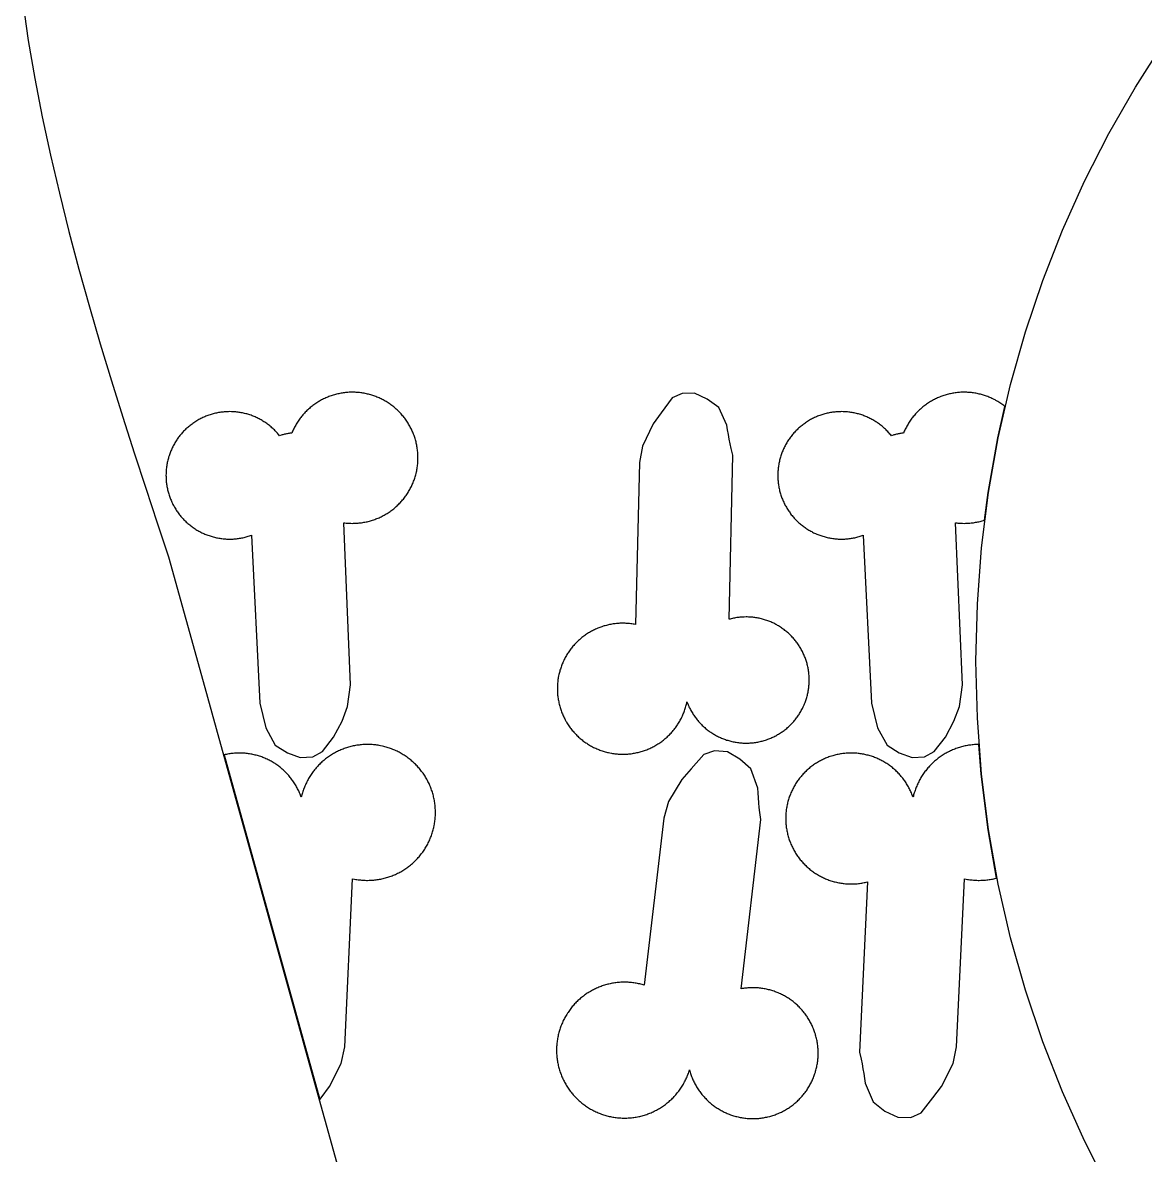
# Model space of a CAD drawing. Extents: x -246 to 246, y -104 to 199.
# Drawn here: x 116.71 to 138.72, y 80.72 to 102.94 of the extents above; entities that cross this region are included whole.
import ezdxf

# ---------------------------------------------------------------- set-up
doc = ezdxf.new("R2010")
doc.units = 0
doc.layers.add('Add_Red', color=1, linetype='Continuous')
doc.layers.add('Outline_Red', color=1, linetype='Continuous')

msp = doc.modelspace()

# ---------------------------------------------------------------- linework, layer by layer
at = {"layer": 'Add_Red'}
for points in [[(122.394, 88.537), (122.583, 88.637), (122.804, 88.918), (122.971, 89.234), (123.079, 89.522), (123.138, 89.946), (123.004, 93.125), (123.027, 93.123), (123.049, 93.12), (123.071, 93.118), (123.094, 93.117), (123.116, 93.116), (123.139, 93.115), (123.173, 93.114), (123.195, 93.115), (123.218, 93.115), (123.24, 93.116), (123.263, 93.117), (123.285, 93.119), (123.307, 93.121), (123.33, 93.124), (123.352, 93.127), (123.374, 93.13), (123.396, 93.134), (123.418, 93.138), (123.44, 93.142), (123.462, 93.147), (123.484, 93.153), (123.506, 93.158), (123.527, 93.164), (123.549, 93.171), (123.57, 93.177), (123.592, 93.184), (123.613, 93.192), (123.634, 93.2), (123.655, 93.208), (123.675, 93.217), (123.696, 93.225), (123.716, 93.235), (123.737, 93.244), (123.757, 93.254), (123.777, 93.265), (123.796, 93.276), (123.816, 93.287), (123.835, 93.298), (123.854, 93.31), (123.873, 93.322), (123.892, 93.334), (123.91, 93.347), (123.929, 93.36), (123.947, 93.373), (123.965, 93.387), (123.982, 93.401), (123.999, 93.415), (124.016, 93.43), (124.033, 93.445), (124.05, 93.46), (124.066, 93.475), (124.082, 93.491), (124.098, 93.507), (124.113, 93.523), (124.128, 93.54), (124.143, 93.556), (124.158, 93.574), (124.172, 93.591), (124.186, 93.608), (124.2, 93.626), (124.213, 93.644), (124.226, 93.663), (124.239, 93.681), (124.251, 93.7), (124.263, 93.719), (124.275, 93.738), (124.286, 93.757), (124.297, 93.777), (124.308, 93.796), (124.319, 93.816), (124.329, 93.836), (124.338, 93.857), (124.347, 93.877), (124.356, 93.898), (124.365, 93.918), (124.373, 93.939), (124.381, 93.96), (124.389, 93.981), (124.396, 94.003), (124.402, 94.024), (124.409, 94.046), (124.415, 94.067), (124.42, 94.089), (124.429, 94.124), (124.433, 94.146), (124.438, 94.168), (124.441, 94.19), (124.445, 94.212), (124.448, 94.234), (124.451, 94.257), (124.453, 94.279), (124.455, 94.301), (124.456, 94.324), (124.458, 94.346), (124.458, 94.369), (124.459, 94.4), (124.458, 94.422), (124.458, 94.445), (124.457, 94.467), (124.456, 94.49), (124.454, 94.512), (124.452, 94.534), (124.449, 94.557), (124.446, 94.579), (124.443, 94.601), (124.439, 94.623), (124.435, 94.645), (124.431, 94.667), (124.426, 94.689), (124.42, 94.711), (124.415, 94.733), (124.409, 94.754), (124.402, 94.776), (124.396, 94.797), (124.389, 94.818), (124.381, 94.84), (124.373, 94.861), (124.365, 94.882), (124.356, 94.902), (124.347, 94.923), (124.338, 94.943), (124.329, 94.963), (124.319, 94.984), (124.308, 95.003), (124.297, 95.023), (124.286, 95.043), (124.275, 95.062), (124.263, 95.081), (124.251, 95.1), (124.239, 95.119), (124.226, 95.137), (124.213, 95.156), (124.2, 95.174), (124.186, 95.191), (124.172, 95.209), (124.158, 95.226), (124.143, 95.243), (124.128, 95.26), (124.113, 95.277), (124.098, 95.293), (124.082, 95.309), (124.066, 95.325), (124.05, 95.34), (124.033, 95.355), (124.016, 95.37), (123.999, 95.385), (123.982, 95.399), (123.965, 95.413), (123.947, 95.427), (123.929, 95.44), (123.91, 95.453), (123.892, 95.466), (123.873, 95.478), (123.854, 95.49), (123.835, 95.502), (123.816, 95.513), (123.796, 95.524), (123.777, 95.535), (123.757, 95.545), (123.737, 95.555), (123.716, 95.565), (123.696, 95.574), (123.675, 95.583), (123.655, 95.592), (123.634, 95.6), (123.613, 95.608), (123.592, 95.615), (123.554, 95.628), (123.533, 95.634), (123.511, 95.64), (123.49, 95.646), (123.468, 95.651), (123.446, 95.656), (123.424, 95.661), (123.402, 95.665), (123.38, 95.669), (123.358, 95.672), (123.335, 95.675), (123.313, 95.678), (123.291, 95.68), (123.268, 95.682), (123.246, 95.683), (123.224, 95.685), (123.201, 95.685), (123.173, 95.686), (123.151, 95.685), (123.128, 95.685), (123.106, 95.684), (123.083, 95.682), (123.061, 95.681), (123.039, 95.678), (123.016, 95.676), (122.994, 95.673), (122.972, 95.67), (122.95, 95.666), (122.928, 95.662), (122.906, 95.657), (122.884, 95.653), (122.862, 95.647), (122.84, 95.642), (122.819, 95.636), (122.797, 95.629), (122.776, 95.623), (122.754, 95.615), (122.733, 95.608), (122.712, 95.6), (122.691, 95.592), (122.671, 95.583), (122.65, 95.574), (122.63, 95.565), (122.609, 95.555), (122.589, 95.545), (122.569, 95.535), (122.55, 95.524), (122.53, 95.513), (122.511, 95.502), (122.492, 95.49), (122.473, 95.478), (122.454, 95.466), (122.436, 95.453), (122.417, 95.44), (122.399, 95.427), (122.381, 95.413), (122.364, 95.399), (122.347, 95.385), (122.33, 95.37), (122.313, 95.355), (122.296, 95.34), (122.28, 95.325), (122.264, 95.309), (122.248, 95.293), (122.233, 95.277), (122.218, 95.26), (122.203, 95.243), (122.188, 95.226), (122.174, 95.209), (122.16, 95.191), (122.146, 95.174), (122.133, 95.156), (122.12, 95.137), (122.107, 95.119), (122.095, 95.1), (122.083, 95.081), (122.071, 95.062), (122.06, 95.043), (122.049, 95.023), (122.038, 95.003), (122.028, 94.984), (122.017, 94.963), (122.008, 94.943), (121.999, 94.923), (121.982, 94.884), (121.965, 94.882), (121.947, 94.88), (121.93, 94.878), (121.913, 94.875), (121.895, 94.872), (121.878, 94.869), (121.861, 94.865), (121.844, 94.861), (121.827, 94.857), (121.81, 94.853), (121.793, 94.848), (121.777, 94.843), (121.744, 94.832), (121.731, 94.849), (121.717, 94.866), (121.702, 94.882), (121.688, 94.899), (121.673, 94.915), (121.658, 94.93), (121.642, 94.946), (121.627, 94.961), (121.611, 94.976), (121.594, 94.99), (121.578, 95.005), (121.561, 95.019), (121.544, 95.032), (121.527, 95.046), (121.51, 95.059), (121.492, 95.072), (121.474, 95.084), (121.456, 95.097), (121.438, 95.108), (121.419, 95.12), (121.401, 95.131), (121.382, 95.142), (121.363, 95.153), (121.344, 95.163), (121.324, 95.173), (121.305, 95.183), (121.285, 95.192), (121.265, 95.201), (121.245, 95.209), (121.225, 95.217), (121.204, 95.225), (121.184, 95.233), (121.163, 95.24), (121.142, 95.247), (121.122, 95.253), (121.101, 95.259), (121.08, 95.265), (121.058, 95.27), (121.037, 95.275), (121.016, 95.279), (120.994, 95.284), (120.973, 95.287), (120.951, 95.291), (120.93, 95.294), (120.908, 95.296), (120.886, 95.299), (120.865, 95.301), (120.843, 95.302), (120.821, 95.303), (120.799, 95.304), (120.766, 95.305), (120.744, 95.304), (120.722, 95.304), (120.701, 95.303), (120.679, 95.302), (120.657, 95.3), (120.635, 95.298), (120.614, 95.295), (120.592, 95.292), (120.57, 95.289), (120.549, 95.286), (120.527, 95.282), (120.506, 95.277), (120.485, 95.273), (120.464, 95.267), (120.443, 95.262), (120.421, 95.256), (120.401, 95.25), (120.38, 95.243), (120.359, 95.237), (120.339, 95.229), (120.318, 95.222), (120.298, 95.214), (120.278, 95.205), (120.258, 95.197), (120.238, 95.188), (120.218, 95.178), (120.199, 95.168), (120.179, 95.158), (120.16, 95.148), (120.141, 95.137), (120.122, 95.126), (120.099, 95.112), (120.08, 95.1), (120.062, 95.088), (120.044, 95.075), (120.027, 95.062), (120.009, 95.049), (119.992, 95.036), (119.975, 95.022), (119.958, 95.008), (119.942, 94.994), (119.925, 94.98), (119.909, 94.965), (119.894, 94.95), (119.878, 94.934), (119.863, 94.919), (119.848, 94.903), (119.833, 94.887), (119.819, 94.87), (119.805, 94.854), (119.791, 94.837), (119.778, 94.82), (119.764, 94.802), (119.752, 94.785), (119.739, 94.767), (119.727, 94.749), (119.715, 94.731), (119.703, 94.712), (119.692, 94.694), (119.681, 94.675), (119.67, 94.656), (119.66, 94.636), (119.65, 94.617), (119.64, 94.597), (119.631, 94.578), (119.622, 94.558), (119.613, 94.538), (119.605, 94.518), (119.597, 94.497), (119.59, 94.477), (119.583, 94.456), (119.576, 94.436), (119.569, 94.415), (119.563, 94.394), (119.557, 94.373), (119.552, 94.352), (119.547, 94.33), (119.542, 94.309), (119.538, 94.288), (119.534, 94.266), (119.531, 94.245), (119.528, 94.223), (119.525, 94.201), (119.523, 94.18), (119.521, 94.158), (119.519, 94.136), (119.518, 94.115), (119.517, 94.093), (119.516, 94.055), (119.517, 94.033), (119.517, 94.012), (119.518, 93.99), (119.519, 93.968), (119.521, 93.946), (119.523, 93.925), (119.526, 93.903), (119.529, 93.881), (119.532, 93.86), (119.535, 93.838), (119.539, 93.817), (119.544, 93.795), (119.548, 93.774), (119.554, 93.753), (119.559, 93.732), (119.565, 93.711), (119.571, 93.69), (119.578, 93.669), (119.584, 93.648), (119.592, 93.628), (119.599, 93.607), (119.607, 93.587), (119.616, 93.567), (119.624, 93.547), (119.633, 93.527), (119.644, 93.506), (119.653, 93.486), (119.664, 93.467), (119.674, 93.448), (119.685, 93.429), (119.696, 93.41), (119.707, 93.391), (119.719, 93.373), (119.731, 93.355), (119.743, 93.337), (119.756, 93.319), (119.769, 93.302), (119.782, 93.284), (119.796, 93.267), (119.81, 93.251), (119.824, 93.234), (119.839, 93.218), (119.853, 93.202), (119.868, 93.186), (119.884, 93.17), (119.899, 93.155), (119.915, 93.14), (119.931, 93.125), (119.948, 93.111), (119.964, 93.097), (119.981, 93.083), (119.998, 93.069), (120.015, 93.056), (120.033, 93.043), (120.051, 93.031), (120.069, 93.018), (120.087, 93.006), (120.105, 92.995), (120.124, 92.983), (120.143, 92.972), (120.162, 92.961), (120.181, 92.951), (120.2, 92.941), (120.22, 92.931), (120.24, 92.922), (120.259, 92.913), (120.279, 92.904), (120.3, 92.896), (120.32, 92.888), (120.34, 92.88), (120.361, 92.873), (120.382, 92.866), (120.402, 92.86), (120.423, 92.854), (120.444, 92.848), (120.465, 92.842), (120.487, 92.837), (120.508, 92.833), (120.529, 92.828), (120.551, 92.824), (120.572, 92.821), (120.594, 92.818), (120.615, 92.815), (120.637, 92.812), (120.659, 92.81), (120.681, 92.809), (120.702, 92.807), (120.724, 92.806), (120.766, 92.806), (120.788, 92.806), (120.81, 92.806), (120.831, 92.807), (120.853, 92.809), (120.875, 92.81), (120.897, 92.812), (120.918, 92.815), (120.94, 92.818), (120.961, 92.821), (120.983, 92.825), (121.004, 92.829), (121.026, 92.833), (121.047, 92.838), (121.068, 92.843), (121.089, 92.848), (121.11, 92.854), (121.131, 92.86), (121.152, 92.867), (121.191, 92.88), (121.354, 89.59), (121.474, 89.102), (121.659, 88.764), (121.898, 88.614), (122.151, 88.518), (122.394, 88.537)], [(128.508, 88.586), (128.53, 88.587), (128.553, 88.588), (128.575, 88.589), (128.597, 88.591), (128.62, 88.594), (128.642, 88.596), (128.664, 88.599), (128.686, 88.603), (128.708, 88.607), (128.73, 88.611), (128.752, 88.616), (128.774, 88.621), (128.796, 88.626), (128.818, 88.632), (128.839, 88.638), (128.861, 88.645), (128.882, 88.651), (128.903, 88.659), (128.924, 88.666), (128.945, 88.674), (128.966, 88.683), (128.987, 88.691), (129.007, 88.7), (129.027, 88.71), (129.048, 88.72), (129.068, 88.73), (129.087, 88.74), (129.107, 88.751), (129.126, 88.762), (129.146, 88.774), (129.165, 88.786), (129.184, 88.798), (129.202, 88.81), (129.221, 88.823), (129.239, 88.836), (129.257, 88.85), (129.274, 88.864), (129.292, 88.878), (129.309, 88.892), (129.326, 88.907), (129.343, 88.922), (129.359, 88.937), (129.375, 88.953), (129.391, 88.968), (129.407, 88.985), (129.422, 89.001), (129.437, 89.018), (129.452, 89.034), (129.466, 89.052), (129.48, 89.069), (129.494, 89.087), (129.507, 89.104), (129.521, 89.123), (129.534, 89.141), (129.546, 89.16), (129.558, 89.178), (129.57, 89.197), (129.582, 89.216), (129.593, 89.236), (129.604, 89.255), (129.615, 89.275), (129.625, 89.295), (129.635, 89.315), (129.644, 89.336), (129.653, 89.356), (129.662, 89.377), (129.67, 89.397), (129.679, 89.418), (129.686, 89.439), (129.694, 89.461), (129.7, 89.482), (129.707, 89.503), (129.713, 89.525), (129.719, 89.547), (129.725, 89.568), (129.73, 89.59), (129.734, 89.612), (129.748, 89.577), (129.756, 89.557), (129.765, 89.538), (129.774, 89.518), (129.783, 89.498), (129.793, 89.479), (129.802, 89.46), (129.813, 89.441), (129.823, 89.422), (129.834, 89.404), (129.846, 89.385), (129.857, 89.367), (129.869, 89.349), (129.881, 89.331), (129.894, 89.314), (129.907, 89.296), (129.92, 89.279), (129.933, 89.262), (129.947, 89.246), (129.961, 89.229), (129.975, 89.213), (129.99, 89.197), (130.005, 89.181), (130.02, 89.166), (130.035, 89.151), (130.051, 89.136), (130.067, 89.121), (130.083, 89.107), (130.1, 89.093), (130.116, 89.079), (130.133, 89.066), (130.15, 89.053), (130.168, 89.04), (130.185, 89.027), (130.203, 89.015), (130.221, 89.003), (130.239, 88.992), (130.258, 88.98), (130.276, 88.969), (130.295, 88.959), (130.314, 88.948), (130.333, 88.938), (130.352, 88.929), (130.372, 88.92), (130.392, 88.911), (130.411, 88.902), (130.431, 88.894), (130.451, 88.886), (130.472, 88.878), (130.492, 88.871), (130.512, 88.864), (130.533, 88.858), (130.554, 88.852), (130.575, 88.846), (130.595, 88.84), (130.616, 88.835), (130.638, 88.831), (130.659, 88.826), (130.68, 88.822), (130.701, 88.819), (130.723, 88.816), (130.744, 88.813), (130.765, 88.81), (130.787, 88.808), (130.808, 88.807), (130.83, 88.805), (130.852, 88.804), (130.873, 88.804), (130.895, 88.804), (130.932, 88.804), (130.954, 88.805), (130.975, 88.806), (130.997, 88.808), (131.018, 88.81), (131.04, 88.812), (131.061, 88.815), (131.083, 88.818), (131.104, 88.821), (131.125, 88.825), (131.146, 88.829), (131.167, 88.834), (131.188, 88.839), (131.209, 88.844), (131.23, 88.85), (131.251, 88.856), (131.272, 88.862), (131.292, 88.869), (131.318, 88.878), (131.338, 88.886), (131.358, 88.894), (131.378, 88.902), (131.398, 88.911), (131.418, 88.92), (131.437, 88.929), (131.456, 88.938), (131.476, 88.948), (131.494, 88.959), (131.513, 88.969), (131.532, 88.98), (131.55, 88.992), (131.569, 89.003), (131.587, 89.015), (131.604, 89.027), (131.622, 89.04), (131.639, 89.053), (131.656, 89.066), (131.673, 89.079), (131.69, 89.093), (131.706, 89.107), (131.723, 89.121), (131.738, 89.136), (131.754, 89.151), (131.769, 89.166), (131.785, 89.181), (131.799, 89.197), (131.814, 89.213), (131.828, 89.229), (131.842, 89.246), (131.856, 89.262), (131.87, 89.279), (131.883, 89.296), (131.896, 89.314), (131.908, 89.331), (131.92, 89.349), (131.932, 89.367), (131.944, 89.385), (131.955, 89.404), (131.966, 89.422), (131.977, 89.441), (131.987, 89.46), (131.997, 89.479), (132.007, 89.498), (132.016, 89.518), (132.025, 89.538), (132.033, 89.557), (132.042, 89.577), (132.05, 89.597), (132.057, 89.618), (132.064, 89.638), (132.071, 89.658), (132.078, 89.679), (132.084, 89.7), (132.09, 89.721), (132.095, 89.741), (132.1, 89.762), (132.105, 89.783), (132.109, 89.805), (132.113, 89.826), (132.117, 89.847), (132.12, 89.869), (132.123, 89.89), (132.125, 89.911), (132.127, 89.933), (132.129, 89.954), (132.13, 89.976), (132.131, 89.997), (132.132, 90.019), (132.132, 90.041), (132.132, 90.066), (132.131, 90.088), (132.13, 90.11), (132.129, 90.131), (132.127, 90.153), (132.125, 90.174), (132.122, 90.196), (132.119, 90.217), (132.116, 90.238), (132.112, 90.26), (132.108, 90.281), (132.104, 90.302), (132.099, 90.323), (132.094, 90.344), (132.089, 90.365), (132.083, 90.386), (132.077, 90.406), (132.064, 90.443), (132.057, 90.464), (132.05, 90.484), (132.042, 90.504), (132.033, 90.524), (132.025, 90.544), (132.016, 90.563), (132.007, 90.583), (131.997, 90.602), (131.987, 90.621), (131.977, 90.64), (131.966, 90.659), (131.955, 90.678), (131.944, 90.696), (131.932, 90.714), (131.92, 90.732), (131.908, 90.75), (131.896, 90.768), (131.883, 90.785), (131.87, 90.802), (131.856, 90.819), (131.842, 90.836), (131.828, 90.852), (131.814, 90.868), (131.799, 90.884), (131.785, 90.9), (131.769, 90.915), (131.754, 90.931), (131.738, 90.945), (131.723, 90.96), (131.706, 90.974), (131.69, 90.988), (131.673, 91.002), (131.656, 91.015), (131.639, 91.029), (131.622, 91.041), (131.604, 91.054), (131.587, 91.066), (131.569, 91.078), (131.55, 91.09), (131.532, 91.101), (131.513, 91.112), (131.494, 91.123), (131.476, 91.133), (131.456, 91.143), (131.437, 91.153), (131.418, 91.162), (131.398, 91.171), (131.378, 91.179), (131.358, 91.188), (131.338, 91.196), (131.318, 91.203), (131.298, 91.21), (131.277, 91.217), (131.256, 91.224), (131.236, 91.23), (131.215, 91.236), (131.194, 91.241), (131.173, 91.246), (131.152, 91.251), (131.131, 91.255), (131.11, 91.259), (131.088, 91.262), (131.067, 91.266), (131.046, 91.268), (131.024, 91.271), (131.003, 91.273), (130.981, 91.275), (130.959, 91.276), (130.938, 91.277), (130.916, 91.278), (130.895, 91.278), (130.859, 91.277), (130.837, 91.276), (130.816, 91.275), (130.794, 91.274), (130.773, 91.272), (130.751, 91.269), (130.73, 91.267), (130.709, 91.264), (130.687, 91.26), (130.666, 91.256), (130.645, 91.252), (130.624, 91.248), (130.603, 91.243), (130.582, 91.237), (130.561, 91.232), (130.634, 94.451), (130.601, 94.585), (130.581, 94.675), (130.563, 94.766), (130.547, 94.857), (130.532, 94.948), (130.518, 95.039), (130.356, 95.388), (130.128, 95.553), (129.882, 95.665), (129.638, 95.662), (129.443, 95.575), (129.228, 95.285), (129.074, 95.066), (128.862, 94.625), (128.804, 94.307), (128.728, 91.129), (128.699, 91.135), (128.677, 91.138), (128.655, 91.142), (128.633, 91.145), (128.61, 91.147), (128.588, 91.149), (128.566, 91.151), (128.543, 91.152), (128.521, 91.153), (128.499, 91.154), (128.476, 91.154), (128.44, 91.154), (128.418, 91.153), (128.396, 91.152), (128.373, 91.15), (128.351, 91.148), (128.329, 91.146), (128.306, 91.143), (128.284, 91.14), (128.262, 91.136), (128.24, 91.132), (128.218, 91.128), (128.196, 91.123), (128.174, 91.118), (128.153, 91.113), (128.131, 91.107), (128.109, 91.101), (128.088, 91.094), (128.067, 91.087), (128.045, 91.08), (128.024, 91.072), (128.003, 91.064), (127.983, 91.055), (127.962, 91.047), (127.942, 91.038), (127.921, 91.028), (127.901, 91.018), (127.881, 91.008), (127.861, 90.997), (127.842, 90.987), (127.822, 90.975), (127.803, 90.964), (127.784, 90.952), (127.766, 90.94), (127.747, 90.927), (127.729, 90.914), (127.711, 90.901), (127.693, 90.887), (127.675, 90.874), (127.658, 90.859), (127.64, 90.845), (127.624, 90.83), (127.607, 90.815), (127.591, 90.8), (127.574, 90.784), (127.559, 90.768), (127.543, 90.752), (127.528, 90.736), (127.513, 90.719), (127.498, 90.702), (127.484, 90.685), (127.47, 90.668), (127.456, 90.65), (127.443, 90.632), (127.429, 90.614), (127.417, 90.595), (127.404, 90.577), (127.392, 90.558), (127.38, 90.539), (127.369, 90.52), (127.357, 90.5), (127.347, 90.481), (127.336, 90.461), (127.326, 90.441), (127.316, 90.421), (127.307, 90.4), (127.298, 90.38), (127.289, 90.359), (127.28, 90.338), (127.272, 90.318), (127.265, 90.296), (127.258, 90.275), (127.251, 90.254), (127.244, 90.232), (127.238, 90.211), (127.232, 90.189), (127.227, 90.168), (127.222, 90.146), (127.217, 90.124), (127.211, 90.093), (127.208, 90.071), (127.204, 90.049), (127.202, 90.026), (127.199, 90.004), (127.197, 89.982), (127.195, 89.959), (127.194, 89.937), (127.193, 89.915), (127.192, 89.892), (127.192, 89.87), (127.192, 89.836), (127.193, 89.814), (127.194, 89.791), (127.196, 89.769), (127.198, 89.747), (127.2, 89.724), (127.203, 89.702), (127.206, 89.68), (127.21, 89.658), (127.213, 89.636), (127.218, 89.614), (127.222, 89.592), (127.227, 89.57), (127.233, 89.548), (127.239, 89.526), (127.245, 89.505), (127.251, 89.484), (127.258, 89.462), (127.266, 89.441), (127.273, 89.42), (127.281, 89.399), (127.29, 89.378), (127.299, 89.358), (127.308, 89.337), (127.317, 89.317), (127.327, 89.297), (127.337, 89.277), (127.348, 89.257), (127.359, 89.237), (127.37, 89.218), (127.381, 89.199), (127.393, 89.18), (127.405, 89.161), (127.418, 89.142), (127.431, 89.124), (127.444, 89.106), (127.457, 89.088), (127.471, 89.07), (127.485, 89.053), (127.5, 89.036), (127.514, 89.019), (127.529, 89.002), (127.545, 88.986), (127.56, 88.97), (127.576, 88.954), (127.592, 88.938), (127.609, 88.923), (127.625, 88.908), (127.642, 88.893), (127.659, 88.879), (127.677, 88.865), (127.695, 88.851), (127.712, 88.837), (127.731, 88.824), (127.749, 88.811), (127.768, 88.799), (127.786, 88.787), (127.805, 88.775), (127.825, 88.763), (127.844, 88.752), (127.864, 88.741), (127.883, 88.731), (127.903, 88.72), (127.923, 88.711), (127.944, 88.701), (127.964, 88.692), (127.985, 88.683), (128.006, 88.675), (128.027, 88.667), (128.048, 88.659), (128.069, 88.652), (128.09, 88.645), (128.112, 88.638), (128.133, 88.632), (128.155, 88.626), (128.177, 88.621), (128.198, 88.616), (128.22, 88.611), (128.253, 88.605), (128.275, 88.601), (128.297, 88.598), (128.32, 88.595), (128.342, 88.593), (128.364, 88.591), (128.387, 88.589), (128.409, 88.587), (128.431, 88.586), (128.454, 88.586), (128.476, 88.586), (128.508, 88.586)], [(134.393, 88.537), (134.582, 88.637), (134.803, 88.918), (134.97, 89.234), (135.078, 89.522), (135.137, 89.946), (135.003, 93.125), (135.026, 93.123), (135.048, 93.12), (135.07, 93.118), (135.093, 93.117), (135.115, 93.116), (135.137, 93.115), (135.172, 93.114), (135.194, 93.115), (135.217, 93.115), (135.239, 93.116), (135.262, 93.117), (135.284, 93.119), (135.306, 93.121), (135.329, 93.124), (135.351, 93.127), (135.373, 93.13), (135.395, 93.134), (135.417, 93.138), (135.439, 93.142), (135.461, 93.147), (135.483, 93.153), (135.505, 93.158), (135.526, 93.164), (135.548, 93.171), (135.569, 93.177), (135.571, 93.178), (135.64, 93.722), (135.83, 94.791), (135.971, 95.407), (135.963, 95.413), (135.946, 95.427), (135.928, 95.44), (135.909, 95.453), (135.891, 95.466), (135.872, 95.478), (135.853, 95.49), (135.834, 95.502), (135.815, 95.513), (135.795, 95.524), (135.776, 95.535), (135.756, 95.545), (135.736, 95.555), (135.715, 95.565), (135.695, 95.574), (135.674, 95.583), (135.654, 95.592), (135.633, 95.6), (135.612, 95.608), (135.591, 95.615), (135.553, 95.628), (135.532, 95.634), (135.51, 95.64), (135.489, 95.646), (135.467, 95.651), (135.445, 95.656), (135.423, 95.661), (135.401, 95.665), (135.379, 95.669), (135.357, 95.672), (135.334, 95.675), (135.312, 95.678), (135.29, 95.68), (135.267, 95.682), (135.245, 95.683), (135.223, 95.685), (135.2, 95.685), (135.172, 95.686), (135.15, 95.685), (135.127, 95.685), (135.105, 95.684), (135.082, 95.682), (135.06, 95.681), (135.038, 95.678), (135.015, 95.676), (134.993, 95.673), (134.971, 95.67), (134.949, 95.666), (134.927, 95.662), (134.905, 95.657), (134.883, 95.653), (134.861, 95.647), (134.839, 95.642), (134.818, 95.636), (134.796, 95.629), (134.775, 95.623), (134.753, 95.615), (134.732, 95.608), (134.711, 95.6), (134.69, 95.592), (134.67, 95.583), (134.649, 95.574), (134.629, 95.565), (134.608, 95.555), (134.588, 95.545), (134.568, 95.535), (134.549, 95.524), (134.529, 95.513), (134.51, 95.502), (134.491, 95.49), (134.472, 95.478), (134.453, 95.466), (134.435, 95.453), (134.416, 95.44), (134.398, 95.427), (134.38, 95.413), (134.363, 95.399), (134.346, 95.385), (134.329, 95.37), (134.312, 95.355), (134.295, 95.34), (134.279, 95.325), (134.263, 95.309), (134.247, 95.293), (134.232, 95.277), (134.217, 95.26), (134.202, 95.243), (134.187, 95.226), (134.173, 95.209), (134.159, 95.191), (134.145, 95.174), (134.132, 95.156), (134.119, 95.137), (134.106, 95.119), (134.094, 95.1), (134.082, 95.081), (134.07, 95.062), (134.059, 95.043), (134.048, 95.023), (134.037, 95.003), (134.026, 94.984), (134.016, 94.963), (134.007, 94.943), (133.997, 94.923), (133.981, 94.884), (133.964, 94.882), (133.946, 94.88), (133.929, 94.878), (133.912, 94.875), (133.894, 94.872), (133.877, 94.869), (133.86, 94.865), (133.843, 94.861), (133.826, 94.857), (133.809, 94.853), (133.792, 94.848), (133.776, 94.843), (133.743, 94.832), (133.73, 94.849), (133.716, 94.866), (133.701, 94.882), (133.687, 94.899), (133.672, 94.915), (133.657, 94.93), (133.641, 94.946), (133.626, 94.961), (133.61, 94.976), (133.593, 94.99), (133.577, 95.005), (133.56, 95.019), (133.543, 95.032), (133.526, 95.046), (133.509, 95.059), (133.491, 95.072), (133.473, 95.084), (133.455, 95.097), (133.437, 95.108), (133.418, 95.12), (133.4, 95.131), (133.381, 95.142), (133.362, 95.153), (133.343, 95.163), (133.323, 95.173), (133.304, 95.183), (133.284, 95.192), (133.264, 95.201), (133.244, 95.209), (133.224, 95.217), (133.203, 95.225), (133.183, 95.233), (133.162, 95.24), (133.141, 95.247), (133.121, 95.253), (133.1, 95.259), (133.078, 95.265), (133.057, 95.27), (133.036, 95.275), (133.015, 95.279), (132.993, 95.284), (132.972, 95.287), (132.95, 95.291), (132.929, 95.294), (132.907, 95.296), (132.885, 95.299), (132.864, 95.301), (132.842, 95.302), (132.82, 95.303), (132.798, 95.304), (132.765, 95.305), (132.743, 95.304), (132.721, 95.304), (132.699, 95.303), (132.678, 95.302), (132.656, 95.3), (132.634, 95.298), (132.613, 95.295), (132.591, 95.292), (132.569, 95.289), (132.548, 95.286), (132.526, 95.282), (132.505, 95.277), (132.484, 95.273), (132.463, 95.267), (132.441, 95.262), (132.42, 95.256), (132.4, 95.25), (132.379, 95.243), (132.358, 95.237), (132.337, 95.229), (132.317, 95.222), (132.297, 95.214), (132.277, 95.205), (132.257, 95.197), (132.237, 95.188), (132.217, 95.178), (132.198, 95.168), (132.178, 95.158), (132.159, 95.148), (132.14, 95.137), (132.121, 95.126), (132.098, 95.112), (132.079, 95.1), (132.061, 95.088), (132.043, 95.075), (132.026, 95.062), (132.008, 95.049), (131.991, 95.036), (131.974, 95.022), (131.957, 95.008), (131.941, 94.994), (131.924, 94.98), (131.908, 94.965), (131.893, 94.95), (131.877, 94.934), (131.862, 94.919), (131.847, 94.903), (131.832, 94.887), (131.818, 94.87), (131.804, 94.854), (131.79, 94.837), (131.777, 94.82), (131.763, 94.802), (131.75, 94.785), (131.738, 94.767), (131.726, 94.749), (131.714, 94.731), (131.702, 94.712), (131.691, 94.694), (131.68, 94.675), (131.669, 94.656), (131.659, 94.636), (131.649, 94.617), (131.639, 94.597), (131.63, 94.578), (131.621, 94.558), (131.612, 94.538), (131.604, 94.518), (131.596, 94.497), (131.589, 94.477), (131.581, 94.456), (131.575, 94.436), (131.568, 94.415), (131.562, 94.394), (131.556, 94.373), (131.551, 94.352), (131.546, 94.33), (131.541, 94.309), (131.537, 94.288), (131.533, 94.266), (131.53, 94.245), (131.527, 94.223), (131.524, 94.201), (131.522, 94.18), (131.52, 94.158), (131.518, 94.136), (131.517, 94.115), (131.516, 94.093), (131.515, 94.055), (131.516, 94.033), (131.516, 94.012), (131.517, 93.99), (131.518, 93.968), (131.52, 93.946), (131.522, 93.925), (131.525, 93.903), (131.528, 93.881), (131.531, 93.86), (131.534, 93.838), (131.538, 93.817), (131.543, 93.795), (131.547, 93.774), (131.552, 93.753), (131.558, 93.732), (131.564, 93.711), (131.57, 93.69), (131.577, 93.669), (131.583, 93.648), (131.591, 93.628), (131.598, 93.607), (131.606, 93.587), (131.615, 93.567), (131.623, 93.547), (131.632, 93.527), (131.643, 93.506), (131.652, 93.486), (131.662, 93.467), (131.673, 93.448), (131.684, 93.429), (131.695, 93.41), (131.706, 93.391), (131.718, 93.373), (131.73, 93.355), (131.742, 93.337), (131.755, 93.319), (131.768, 93.302), (131.781, 93.284), (131.795, 93.267), (131.809, 93.251), (131.823, 93.234), (131.838, 93.218), (131.852, 93.202), (131.867, 93.186), (131.883, 93.17), (131.898, 93.155), (131.914, 93.14), (131.93, 93.125), (131.947, 93.111), (131.963, 93.097), (131.98, 93.083), (131.997, 93.069), (132.014, 93.056), (132.032, 93.043), (132.05, 93.031), (132.068, 93.018), (132.086, 93.006), (132.104, 92.995), (132.123, 92.983), (132.142, 92.972), (132.161, 92.961), (132.18, 92.951), (132.199, 92.941), (132.219, 92.931), (132.238, 92.922), (132.258, 92.913), (132.278, 92.904), (132.298, 92.896), (132.319, 92.888), (132.339, 92.88), (132.36, 92.873), (132.38, 92.866), (132.401, 92.86), (132.422, 92.854), (132.443, 92.848), (132.464, 92.842), (132.486, 92.837), (132.507, 92.833), (132.528, 92.828), (132.55, 92.824), (132.571, 92.821), (132.593, 92.818), (132.614, 92.815), (132.636, 92.812), (132.658, 92.81), (132.68, 92.809), (132.701, 92.807), (132.723, 92.806), (132.765, 92.806), (132.787, 92.806), (132.808, 92.806), (132.83, 92.807), (132.852, 92.809), (132.874, 92.81), (132.895, 92.812), (132.917, 92.815), (132.939, 92.818), (132.96, 92.821), (132.982, 92.825), (133.003, 92.829), (133.025, 92.833), (133.046, 92.838), (133.067, 92.843), (133.088, 92.848), (133.109, 92.854), (133.13, 92.86), (133.151, 92.867), (133.19, 92.88), (133.353, 89.59), (133.473, 89.102), (133.658, 88.764), (133.897, 88.614), (134.15, 88.518), (134.393, 88.537)], [(122.559, 81.844), (122.724, 82.068), (122.955, 82.52), (123.023, 82.848), (123.177, 86.143), (123.215, 86.136), (123.237, 86.131), (123.26, 86.128), (123.283, 86.124), (123.306, 86.121), (123.33, 86.119), (123.353, 86.116), (123.376, 86.114), (123.399, 86.113), (123.422, 86.112), (123.446, 86.111), (123.469, 86.111), (123.499, 86.112), (123.522, 86.112), (123.545, 86.113), (123.568, 86.115), (123.591, 86.117), (123.615, 86.119), (123.638, 86.122), (123.661, 86.125), (123.684, 86.129), (123.707, 86.133), (123.729, 86.137), (123.752, 86.142), (123.775, 86.147), (123.798, 86.152), (123.82, 86.158), (123.842, 86.165), (123.865, 86.171), (123.887, 86.178), (123.909, 86.186), (123.931, 86.194), (123.952, 86.202), (123.974, 86.211), (123.996, 86.22), (124.017, 86.229), (124.038, 86.239), (124.059, 86.249), (124.08, 86.259), (124.1, 86.27), (124.121, 86.281), (124.141, 86.293), (124.161, 86.305), (124.181, 86.317), (124.2, 86.33), (124.219, 86.343), (124.239, 86.356), (124.257, 86.37), (124.276, 86.383), (124.294, 86.398), (124.313, 86.412), (124.33, 86.427), (124.348, 86.442), (124.365, 86.458), (124.382, 86.474), (124.399, 86.49), (124.416, 86.506), (124.432, 86.523), (124.448, 86.54), (124.464, 86.557), (124.479, 86.574), (124.494, 86.592), (124.509, 86.61), (124.523, 86.629), (124.537, 86.647), (124.551, 86.666), (124.564, 86.685), (124.577, 86.704), (124.59, 86.724), (124.602, 86.743), (124.614, 86.763), (124.626, 86.783), (124.638, 86.803), (124.649, 86.824), (124.659, 86.845), (124.669, 86.866), (124.679, 86.887), (124.689, 86.908), (124.698, 86.929), (124.707, 86.951), (124.715, 86.972), (124.723, 86.994), (124.731, 87.016), (124.738, 87.038), (124.745, 87.06), (124.752, 87.083), (124.758, 87.105), (124.763, 87.128), (124.769, 87.15), (124.777, 87.19), (124.781, 87.212), (124.785, 87.235), (124.788, 87.258), (124.792, 87.281), (124.794, 87.305), (124.796, 87.328), (124.798, 87.351), (124.8, 87.374), (124.801, 87.397), (124.801, 87.421), (124.801, 87.444), (124.801, 87.472), (124.8, 87.495), (124.799, 87.518), (124.798, 87.541), (124.796, 87.564), (124.794, 87.588), (124.791, 87.611), (124.788, 87.634), (124.784, 87.657), (124.78, 87.68), (124.776, 87.702), (124.771, 87.725), (124.766, 87.748), (124.761, 87.771), (124.755, 87.793), (124.749, 87.815), (124.742, 87.838), (124.735, 87.86), (124.727, 87.882), (124.72, 87.904), (124.711, 87.926), (124.703, 87.947), (124.694, 87.969), (124.684, 87.99), (124.675, 88.011), (124.665, 88.032), (124.654, 88.053), (124.643, 88.073), (124.632, 88.094), (124.621, 88.114), (124.609, 88.134), (124.597, 88.154), (124.584, 88.173), (124.571, 88.193), (124.558, 88.212), (124.544, 88.231), (124.53, 88.249), (124.516, 88.268), (124.502, 88.286), (124.487, 88.304), (124.472, 88.321), (124.456, 88.339), (124.44, 88.356), (124.424, 88.373), (124.408, 88.389), (124.391, 88.406), (124.374, 88.421), (124.357, 88.437), (124.34, 88.452), (124.322, 88.468), (124.304, 88.482), (124.286, 88.497), (124.267, 88.511), (124.249, 88.525), (124.23, 88.538), (124.21, 88.551), (124.191, 88.564), (124.171, 88.576), (124.151, 88.588), (124.131, 88.6), (124.111, 88.612), (124.091, 88.623), (124.07, 88.633), (124.049, 88.644), (124.028, 88.653), (124.007, 88.663), (123.985, 88.672), (123.964, 88.681), (123.942, 88.69), (123.92, 88.698), (123.898, 88.705), (123.876, 88.713), (123.854, 88.72), (123.832, 88.726), (123.809, 88.732), (123.787, 88.738), (123.764, 88.743), (123.723, 88.752), (123.7, 88.756), (123.677, 88.76), (123.654, 88.763), (123.631, 88.767), (123.608, 88.769), (123.585, 88.771), (123.562, 88.773), (123.539, 88.775), (123.515, 88.776), (123.492, 88.776), (123.469, 88.776), (123.443, 88.776), (123.42, 88.776), (123.397, 88.775), (123.374, 88.773), (123.35, 88.771), (123.327, 88.769), (123.304, 88.766), (123.281, 88.763), (123.258, 88.76), (123.235, 88.756), (123.212, 88.752), (123.189, 88.747), (123.167, 88.742), (123.144, 88.736), (123.122, 88.73), (123.099, 88.724), (123.077, 88.718), (123.055, 88.711), (123.033, 88.703), (123.011, 88.695), (122.989, 88.687), (122.967, 88.679), (122.946, 88.67), (122.925, 88.66), (122.903, 88.651), (122.883, 88.641), (122.862, 88.63), (122.841, 88.619), (122.821, 88.608), (122.8, 88.597), (122.78, 88.585), (122.761, 88.573), (122.741, 88.56), (122.722, 88.547), (122.703, 88.534), (122.684, 88.521), (122.665, 88.507), (122.647, 88.493), (122.628, 88.478), (122.61, 88.463), (122.593, 88.448), (122.575, 88.433), (122.558, 88.417), (122.541, 88.401), (122.525, 88.384), (122.509, 88.368), (122.493, 88.351), (122.477, 88.334), (122.462, 88.316), (122.446, 88.299), (122.432, 88.281), (122.417, 88.262), (122.403, 88.244), (122.389, 88.225), (122.376, 88.206), (122.363, 88.187), (122.35, 88.168), (122.337, 88.148), (122.325, 88.128), (122.314, 88.108), (122.302, 88.088), (122.291, 88.067), (122.28, 88.047), (122.27, 88.026), (122.26, 88.005), (122.25, 87.984), (122.241, 87.962), (122.232, 87.941), (122.224, 87.919), (122.216, 87.897), (122.208, 87.875), (122.201, 87.853), (122.194, 87.831), (122.187, 87.809), (122.181, 87.786), (122.175, 87.764), (122.17, 87.741), (122.162, 87.763), (122.154, 87.784), (122.146, 87.805), (122.137, 87.826), (122.128, 87.846), (122.119, 87.867), (122.109, 87.887), (122.099, 87.907), (122.089, 87.927), (122.078, 87.947), (122.067, 87.966), (122.056, 87.986), (122.044, 88.005), (122.032, 88.023), (122.02, 88.042), (122.007, 88.061), (121.994, 88.079), (121.981, 88.097), (121.967, 88.115), (121.953, 88.132), (121.939, 88.149), (121.925, 88.167), (121.91, 88.183), (121.895, 88.2), (121.879, 88.216), (121.863, 88.232), (121.847, 88.248), (121.831, 88.263), (121.815, 88.278), (121.798, 88.293), (121.781, 88.308), (121.764, 88.322), (121.746, 88.336), (121.728, 88.35), (121.71, 88.363), (121.692, 88.376), (121.674, 88.389), (121.655, 88.401), (121.636, 88.413), (121.617, 88.425), (121.598, 88.436), (121.578, 88.447), (121.558, 88.458), (121.538, 88.468), (121.518, 88.478), (121.498, 88.488), (121.478, 88.497), (121.457, 88.506), (121.437, 88.515), (121.416, 88.523), (121.395, 88.531), (121.374, 88.538), (121.352, 88.545), (121.331, 88.552), (121.31, 88.558), (121.288, 88.564), (121.266, 88.57), (121.244, 88.575), (121.223, 88.58), (121.201, 88.584), (121.179, 88.589), (121.157, 88.592), (121.134, 88.596), (121.112, 88.598), (121.09, 88.601), (121.068, 88.603), (121.045, 88.605), (121.023, 88.606), (121.001, 88.607), (120.978, 88.608), (120.956, 88.608), (120.924, 88.608), (120.902, 88.607), (120.879, 88.606), (120.857, 88.604), (120.835, 88.602), (120.812, 88.6), (120.79, 88.597), (120.768, 88.594), (120.746, 88.591), (120.724, 88.587), (120.702, 88.583), (120.68, 88.578), (120.658, 88.573), (120.657, 88.573), (122.533, 81.81), (122.559, 81.844)], [(131.054, 81.438), (131.077, 81.439), (131.099, 81.44), (131.121, 81.441), (131.144, 81.443), (131.166, 81.445), (131.188, 81.448), (131.211, 81.451), (131.233, 81.455), (131.255, 81.458), (131.277, 81.463), (131.299, 81.467), (131.321, 81.472), (131.357, 81.481), (131.378, 81.487), (131.4, 81.494), (131.421, 81.5), (131.442, 81.507), (131.463, 81.515), (131.484, 81.523), (131.505, 81.531), (131.526, 81.54), (131.547, 81.548), (131.567, 81.558), (131.587, 81.567), (131.607, 81.577), (131.627, 81.588), (131.647, 81.598), (131.666, 81.609), (131.686, 81.621), (131.705, 81.633), (131.724, 81.645), (131.742, 81.657), (131.761, 81.67), (131.779, 81.683), (131.797, 81.696), (131.815, 81.71), (131.832, 81.724), (131.85, 81.738), (131.867, 81.752), (131.883, 81.767), (131.9, 81.782), (131.916, 81.798), (131.932, 81.813), (131.948, 81.829), (131.963, 81.846), (131.978, 81.862), (131.993, 81.879), (132.008, 81.896), (132.022, 81.913), (132.036, 81.931), (132.05, 81.949), (132.063, 81.967), (132.076, 81.985), (132.089, 82.003), (132.101, 82.022), (132.113, 82.041), (132.125, 82.06), (132.136, 82.079), (132.147, 82.099), (132.158, 82.119), (132.168, 82.138), (132.178, 82.158), (132.188, 82.179), (132.197, 82.199), (132.206, 82.22), (132.215, 82.24), (132.223, 82.261), (132.231, 82.282), (132.238, 82.303), (132.245, 82.324), (132.252, 82.346), (132.258, 82.367), (132.264, 82.389), (132.27, 82.411), (132.275, 82.432), (132.28, 82.454), (132.284, 82.476), (132.289, 82.498), (132.292, 82.52), (132.296, 82.543), (132.298, 82.565), (132.301, 82.587), (132.303, 82.609), (132.305, 82.632), (132.306, 82.654), (132.307, 82.676), (132.308, 82.699), (132.308, 82.721), (132.307, 82.761), (132.307, 82.784), (132.305, 82.806), (132.304, 82.829), (132.301, 82.851), (132.299, 82.873), (132.296, 82.895), (132.293, 82.918), (132.289, 82.94), (132.285, 82.962), (132.281, 82.984), (132.275, 83.01), (132.27, 83.032), (132.264, 83.053), (132.258, 83.075), (132.252, 83.096), (132.245, 83.118), (132.238, 83.139), (132.231, 83.16), (132.223, 83.181), (132.215, 83.202), (132.206, 83.223), (132.197, 83.243), (132.188, 83.264), (132.178, 83.284), (132.168, 83.304), (132.158, 83.324), (132.147, 83.343), (132.136, 83.363), (132.125, 83.382), (132.113, 83.401), (132.101, 83.42), (132.089, 83.439), (132.076, 83.457), (132.063, 83.476), (132.05, 83.494), (132.036, 83.511), (132.022, 83.529), (132.008, 83.546), (131.993, 83.563), (131.978, 83.58), (131.963, 83.597), (131.948, 83.613), (131.932, 83.629), (131.916, 83.645), (131.9, 83.66), (131.883, 83.675), (131.867, 83.69), (131.85, 83.704), (131.832, 83.719), (131.815, 83.733), (131.797, 83.746), (131.779, 83.76), (131.761, 83.773), (131.742, 83.785), (131.724, 83.798), (131.705, 83.81), (131.686, 83.821), (131.666, 83.833), (131.647, 83.844), (131.627, 83.855), (131.607, 83.865), (131.587, 83.875), (131.567, 83.885), (131.547, 83.894), (131.526, 83.903), (131.505, 83.911), (131.484, 83.92), (131.463, 83.927), (131.442, 83.935), (131.421, 83.942), (131.4, 83.949), (131.378, 83.955), (131.357, 83.961), (131.335, 83.967), (131.313, 83.972), (131.291, 83.977), (131.269, 83.981), (131.247, 83.985), (131.225, 83.989), (131.203, 83.992), (131.181, 83.995), (131.159, 83.998), (131.136, 84), (131.114, 84.002), (131.092, 84.003), (131.069, 84.004), (131.047, 84.005), (131.024, 84.005), (130.996, 84.004), (130.974, 84.004), (130.951, 84.003), (130.929, 84.001), (130.907, 83.999), (130.884, 83.997), (130.862, 83.995), (130.84, 83.991), (130.818, 83.988), (130.796, 83.984), (131.185, 87.303), (131.164, 87.445), (131.153, 87.54), (131.143, 87.635), (131.135, 87.73), (131.128, 87.826), (131.123, 87.922), (130.99, 88.298), (130.77, 88.491), (130.527, 88.631), (130.275, 88.652), (130.065, 88.581), (129.815, 88.302), (129.634, 88.09), (129.372, 87.656), (129.281, 87.333), (129.281, 87.333), (128.892, 84.057), (128.854, 84.068), (128.832, 84.074), (128.809, 84.079), (128.786, 84.084), (128.763, 84.089), (128.741, 84.093), (128.718, 84.097), (128.695, 84.1), (128.672, 84.103), (128.648, 84.106), (128.625, 84.108), (128.602, 84.11), (128.579, 84.112), (128.556, 84.113), (128.532, 84.113), (128.509, 84.113), (128.481, 84.113), (128.458, 84.112), (128.435, 84.111), (128.412, 84.11), (128.388, 84.108), (128.365, 84.106), (128.342, 84.103), (128.319, 84.1), (128.296, 84.096), (128.273, 84.092), (128.25, 84.088), (128.227, 84.083), (128.205, 84.078), (128.182, 84.073), (128.16, 84.067), (128.137, 84.06), (128.115, 84.054), (128.093, 84.047), (128.071, 84.039), (128.049, 84.031), (128.027, 84.023), (128.006, 84.015), (127.984, 84.006), (127.963, 83.996), (127.942, 83.986), (127.921, 83.976), (127.9, 83.966), (127.879, 83.955), (127.859, 83.944), (127.839, 83.932), (127.819, 83.921), (127.799, 83.908), (127.779, 83.896), (127.76, 83.883), (127.741, 83.87), (127.722, 83.856), (127.703, 83.842), (127.685, 83.828), (127.667, 83.813), (127.649, 83.799), (127.631, 83.783), (127.614, 83.768), (127.597, 83.752), (127.58, 83.736), (127.564, 83.72), (127.547, 83.703), (127.531, 83.686), (127.516, 83.669), (127.5, 83.651), (127.485, 83.634), (127.471, 83.616), (127.456, 83.597), (127.442, 83.579), (127.428, 83.56), (127.415, 83.541), (127.402, 83.522), (127.389, 83.503), (127.377, 83.483), (127.364, 83.463), (127.353, 83.443), (127.341, 83.423), (127.33, 83.402), (127.32, 83.382), (127.309, 83.361), (127.299, 83.34), (127.29, 83.318), (127.281, 83.297), (127.272, 83.276), (127.263, 83.254), (127.255, 83.232), (127.248, 83.21), (127.24, 83.188), (127.233, 83.166), (127.222, 83.126), (127.216, 83.103), (127.211, 83.08), (127.206, 83.058), (127.201, 83.035), (127.197, 83.012), (127.193, 82.989), (127.189, 82.966), (127.186, 82.943), (127.184, 82.92), (127.182, 82.897), (127.18, 82.874), (127.178, 82.85), (127.177, 82.827), (127.177, 82.804), (127.177, 82.781), (127.177, 82.755), (127.177, 82.732), (127.178, 82.708), (127.18, 82.685), (127.182, 82.662), (127.184, 82.639), (127.187, 82.616), (127.19, 82.593), (127.193, 82.57), (127.197, 82.547), (127.201, 82.524), (127.206, 82.501), (127.211, 82.478), (127.217, 82.456), (127.223, 82.433), (127.229, 82.411), (127.236, 82.389), (127.243, 82.366), (127.25, 82.344), (127.258, 82.322), (127.266, 82.301), (127.275, 82.279), (127.283, 82.258), (127.293, 82.236), (127.302, 82.215), (127.313, 82.194), (127.323, 82.173), (127.334, 82.153), (127.345, 82.132), (127.356, 82.112), (127.368, 82.092), (127.38, 82.072), (127.393, 82.053), (127.406, 82.033), (127.419, 82.014), (127.433, 81.995), (127.446, 81.977), (127.461, 81.958), (127.475, 81.94), (127.49, 81.922), (127.505, 81.904), (127.521, 81.887), (127.536, 81.87), (127.552, 81.853), (127.569, 81.837), (127.585, 81.82), (127.602, 81.804), (127.619, 81.789), (127.637, 81.773), (127.655, 81.758), (127.673, 81.743), (127.691, 81.729), (127.709, 81.715), (127.728, 81.701), (127.747, 81.688), (127.766, 81.674), (127.786, 81.662), (127.805, 81.649), (127.825, 81.637), (127.845, 81.625), (127.865, 81.614), (127.886, 81.603), (127.906, 81.592), (127.927, 81.582), (127.948, 81.572), (127.97, 81.562), (127.991, 81.553), (128.012, 81.544), (128.034, 81.536), (128.056, 81.528), (128.078, 81.52), (128.1, 81.513), (128.122, 81.506), (128.164, 81.494), (128.187, 81.488), (128.209, 81.482), (128.232, 81.477), (128.255, 81.473), (128.278, 81.468), (128.301, 81.465), (128.324, 81.461), (128.347, 81.458), (128.37, 81.455), (128.393, 81.453), (128.416, 81.451), (128.439, 81.45), (128.463, 81.449), (128.486, 81.448), (128.509, 81.448), (128.533, 81.448), (128.556, 81.449), (128.579, 81.45), (128.603, 81.451), (128.626, 81.453), (128.649, 81.455), (128.672, 81.458), (128.695, 81.461), (128.718, 81.465), (128.741, 81.468), (128.764, 81.473), (128.787, 81.477), (128.809, 81.482), (128.832, 81.488), (128.855, 81.494), (128.877, 81.5), (128.899, 81.506), (128.921, 81.513), (128.944, 81.521), (128.965, 81.529), (128.987, 81.537), (129.009, 81.545), (129.03, 81.554), (129.052, 81.564), (129.073, 81.573), (129.094, 81.583), (129.115, 81.594), (129.135, 81.604), (129.156, 81.615), (129.176, 81.627), (129.196, 81.639), (129.216, 81.651), (129.235, 81.663), (129.255, 81.676), (129.274, 81.689), (129.293, 81.703), (129.312, 81.717), (129.33, 81.731), (129.348, 81.745), (129.366, 81.76), (129.384, 81.775), (129.401, 81.791), (129.418, 81.806), (129.435, 81.822), (129.452, 81.839), (129.468, 81.855), (129.484, 81.872), (129.5, 81.889), (129.515, 81.907), (129.53, 81.925), (129.545, 81.942), (129.56, 81.961), (129.574, 81.979), (129.588, 81.998), (129.601, 82.017), (129.614, 82.036), (129.627, 82.055), (129.64, 82.075), (129.652, 82.095), (129.664, 82.115), (129.675, 82.135), (129.686, 82.156), (129.697, 82.176), (129.707, 82.197), (129.717, 82.218), (129.727, 82.239), (129.736, 82.26), (129.745, 82.282), (129.754, 82.304), (129.762, 82.325), (129.769, 82.347), (129.777, 82.369), (129.784, 82.392), (129.79, 82.367), (129.797, 82.346), (129.804, 82.324), (129.811, 82.303), (129.818, 82.282), (129.826, 82.261), (129.834, 82.24), (129.843, 82.22), (129.852, 82.199), (129.861, 82.179), (129.871, 82.158), (129.881, 82.138), (129.891, 82.119), (129.902, 82.099), (129.913, 82.079), (129.924, 82.06), (129.936, 82.041), (129.948, 82.022), (129.96, 82.003), (129.973, 81.985), (129.986, 81.967), (129.999, 81.949), (130.013, 81.931), (130.027, 81.913), (130.041, 81.896), (130.056, 81.879), (130.07, 81.862), (130.086, 81.846), (130.101, 81.829), (130.117, 81.813), (130.133, 81.798), (130.149, 81.782), (130.165, 81.767), (130.182, 81.752), (130.199, 81.738), (130.217, 81.724), (130.234, 81.71), (130.252, 81.696), (130.27, 81.683), (130.288, 81.67), (130.307, 81.657), (130.325, 81.645), (130.344, 81.633), (130.363, 81.621), (130.383, 81.609), (130.402, 81.598), (130.422, 81.588), (130.442, 81.577), (130.462, 81.567), (130.482, 81.558), (130.502, 81.548), (130.523, 81.54), (130.544, 81.531), (130.564, 81.523), (130.585, 81.515), (130.606, 81.507), (130.628, 81.5), (130.649, 81.494), (130.671, 81.487), (130.692, 81.481), (130.714, 81.476), (130.736, 81.47), (130.757, 81.466), (130.779, 81.461), (130.801, 81.457), (130.824, 81.453), (130.846, 81.45), (130.868, 81.447), (130.89, 81.445), (130.913, 81.442), (130.935, 81.441), (130.957, 81.439), (130.98, 81.438), (131.002, 81.438), (131.024, 81.438), (131.054, 81.438)], [(134.329, 81.548), (134.558, 81.844), (134.723, 82.068), (134.954, 82.52), (135.022, 82.848), (135.176, 86.143), (135.213, 86.136), (135.236, 86.131), (135.259, 86.128), (135.282, 86.124), (135.305, 86.121), (135.328, 86.119), (135.352, 86.116), (135.375, 86.114), (135.398, 86.113), (135.421, 86.112), (135.444, 86.111), (135.468, 86.111), (135.498, 86.112), (135.521, 86.112), (135.544, 86.113), (135.567, 86.115), (135.59, 86.117), (135.614, 86.119), (135.637, 86.122), (135.66, 86.125), (135.683, 86.129), (135.706, 86.133), (135.728, 86.137), (135.751, 86.142), (135.774, 86.147), (135.796, 86.152), (135.808, 86.156), (135.64, 87.105), (135.503, 88.192), (135.459, 88.776), (135.442, 88.776), (135.419, 88.776), (135.396, 88.775), (135.372, 88.773), (135.349, 88.771), (135.326, 88.769), (135.303, 88.766), (135.28, 88.763), (135.257, 88.76), (135.234, 88.756), (135.211, 88.752), (135.188, 88.747), (135.166, 88.742), (135.143, 88.736), (135.121, 88.73), (135.098, 88.724), (135.076, 88.718), (135.054, 88.711), (135.032, 88.703), (135.01, 88.695), (134.988, 88.687), (134.966, 88.679), (134.945, 88.67), (134.924, 88.66), (134.902, 88.651), (134.881, 88.641), (134.861, 88.63), (134.84, 88.619), (134.82, 88.608), (134.799, 88.597), (134.779, 88.585), (134.76, 88.573), (134.74, 88.56), (134.721, 88.547), (134.701, 88.534), (134.683, 88.521), (134.664, 88.507), (134.645, 88.493), (134.627, 88.478), (134.609, 88.463), (134.592, 88.448), (134.574, 88.433), (134.557, 88.417), (134.54, 88.401), (134.524, 88.384), (134.508, 88.368), (134.492, 88.351), (134.476, 88.334), (134.46, 88.316), (134.445, 88.299), (134.431, 88.281), (134.416, 88.262), (134.402, 88.244), (134.388, 88.225), (134.375, 88.206), (134.362, 88.187), (134.349, 88.168), (134.336, 88.148), (134.324, 88.128), (134.312, 88.108), (134.301, 88.088), (134.29, 88.067), (134.279, 88.047), (134.269, 88.026), (134.259, 88.005), (134.249, 87.984), (134.24, 87.962), (134.231, 87.941), (134.223, 87.919), (134.215, 87.897), (134.207, 87.875), (134.2, 87.853), (134.193, 87.831), (134.186, 87.809), (134.18, 87.786), (134.174, 87.764), (134.169, 87.741), (134.161, 87.763), (134.153, 87.784), (134.145, 87.805), (134.136, 87.826), (134.127, 87.846), (134.118, 87.867), (134.108, 87.887), (134.098, 87.907), (134.088, 87.927), (134.077, 87.947), (134.066, 87.966), (134.055, 87.986), (134.043, 88.005), (134.031, 88.023), (134.019, 88.042), (134.006, 88.061), (133.993, 88.079), (133.98, 88.097), (133.966, 88.115), (133.952, 88.132), (133.938, 88.149), (133.923, 88.167), (133.909, 88.183), (133.893, 88.2), (133.878, 88.216), (133.862, 88.232), (133.846, 88.248), (133.83, 88.263), (133.814, 88.278), (133.797, 88.293), (133.78, 88.308), (133.763, 88.322), (133.745, 88.336), (133.727, 88.35), (133.709, 88.363), (133.691, 88.376), (133.672, 88.389), (133.654, 88.401), (133.635, 88.413), (133.616, 88.425), (133.597, 88.436), (133.577, 88.447), (133.557, 88.458), (133.537, 88.468), (133.517, 88.478), (133.497, 88.488), (133.477, 88.497), (133.456, 88.506), (133.436, 88.515), (133.415, 88.523), (133.394, 88.531), (133.373, 88.538), (133.351, 88.545), (133.33, 88.552), (133.308, 88.558), (133.287, 88.564), (133.265, 88.57), (133.243, 88.575), (133.222, 88.58), (133.2, 88.584), (133.178, 88.589), (133.155, 88.592), (133.133, 88.596), (133.111, 88.598), (133.089, 88.601), (133.067, 88.603), (133.044, 88.605), (133.022, 88.606), (132.999, 88.607), (132.977, 88.608), (132.955, 88.608), (132.923, 88.608), (132.901, 88.607), (132.878, 88.606), (132.856, 88.604), (132.833, 88.602), (132.811, 88.6), (132.789, 88.597), (132.767, 88.594), (132.745, 88.591), (132.723, 88.587), (132.701, 88.583), (132.679, 88.578), (132.657, 88.573), (132.635, 88.568), (132.613, 88.562), (132.592, 88.556), (132.57, 88.549), (132.537, 88.538), (132.516, 88.531), (132.495, 88.523), (132.474, 88.515), (132.453, 88.506), (132.433, 88.497), (132.412, 88.488), (132.392, 88.478), (132.372, 88.468), (132.352, 88.458), (132.332, 88.447), (132.313, 88.436), (132.294, 88.425), (132.274, 88.413), (132.256, 88.401), (132.237, 88.389), (132.218, 88.376), (132.2, 88.363), (132.182, 88.35), (132.164, 88.336), (132.147, 88.322), (132.13, 88.308), (132.113, 88.293), (132.096, 88.278), (132.079, 88.263), (132.063, 88.248), (132.047, 88.232), (132.031, 88.216), (132.016, 88.2), (132.001, 88.183), (131.986, 88.167), (131.971, 88.149), (131.957, 88.132), (131.943, 88.115), (131.929, 88.097), (131.916, 88.079), (131.903, 88.061), (131.89, 88.042), (131.878, 88.023), (131.866, 88.005), (131.854, 87.986), (131.843, 87.966), (131.832, 87.947), (131.821, 87.927), (131.811, 87.907), (131.801, 87.887), (131.791, 87.867), (131.782, 87.846), (131.773, 87.826), (131.764, 87.805), (131.756, 87.784), (131.748, 87.763), (131.741, 87.742), (131.734, 87.721), (131.727, 87.7), (131.721, 87.678), (131.715, 87.657), (131.709, 87.635), (131.704, 87.613), (131.699, 87.591), (131.695, 87.569), (131.69, 87.547), (131.687, 87.525), (131.683, 87.503), (131.681, 87.481), (131.678, 87.459), (131.676, 87.436), (131.674, 87.414), (131.673, 87.392), (131.672, 87.369), (131.671, 87.347), (131.671, 87.324), (131.672, 87.282), (131.673, 87.26), (131.674, 87.238), (131.676, 87.215), (131.678, 87.193), (131.68, 87.171), (131.683, 87.148), (131.686, 87.126), (131.69, 87.104), (131.694, 87.082), (131.698, 87.06), (131.703, 87.038), (131.708, 87.016), (131.714, 86.995), (131.72, 86.973), (131.727, 86.949), (131.734, 86.928), (131.741, 86.906), (131.748, 86.885), (131.756, 86.864), (131.764, 86.844), (131.773, 86.823), (131.782, 86.802), (131.791, 86.782), (131.801, 86.762), (131.811, 86.742), (131.821, 86.722), (131.832, 86.702), (131.843, 86.683), (131.854, 86.663), (131.866, 86.644), (131.878, 86.625), (131.89, 86.607), (131.903, 86.588), (131.916, 86.57), (131.929, 86.552), (131.943, 86.534), (131.957, 86.517), (131.971, 86.499), (131.986, 86.482), (132.001, 86.465), (132.016, 86.449), (132.031, 86.433), (132.047, 86.417), (132.063, 86.401), (132.079, 86.386), (132.096, 86.37), (132.113, 86.356), (132.13, 86.341), (132.147, 86.327), (132.164, 86.313), (132.182, 86.299), (132.2, 86.286), (132.218, 86.273), (132.237, 86.26), (132.256, 86.248), (132.274, 86.236), (132.294, 86.224), (132.313, 86.213), (132.332, 86.202), (132.352, 86.191), (132.372, 86.181), (132.392, 86.171), (132.412, 86.161), (132.433, 86.152), (132.453, 86.143), (132.474, 86.134), (132.495, 86.126), (132.516, 86.118), (132.537, 86.111), (132.558, 86.104), (132.579, 86.097), (132.601, 86.09), (132.622, 86.084), (132.644, 86.079), (132.666, 86.074), (132.688, 86.069), (132.71, 86.064), (132.732, 86.06), (132.754, 86.057), (132.776, 86.053), (132.798, 86.05), (132.82, 86.048), (132.843, 86.046), (132.865, 86.044), (132.887, 86.042), (132.91, 86.042), (132.932, 86.041), (132.955, 86.041), (132.985, 86.041), (133.007, 86.042), (133.029, 86.043), (133.052, 86.044), (133.074, 86.046), (133.096, 86.049), (133.119, 86.051), (133.141, 86.054), (133.163, 86.058), (133.185, 86.062), (133.207, 86.066), (133.229, 86.07), (133.251, 86.075), (133.273, 86.081), (133.12, 82.743), (133.151, 82.603), (133.169, 82.509), (133.186, 82.414), (133.201, 82.32), (133.214, 82.225), (133.226, 82.13), (133.385, 81.764), (133.618, 81.587), (133.871, 81.465), (134.124, 81.462), (134.329, 81.548)]]:
    msp.add_lwpolyline(points, dxfattribs=at)
at = {"layer": 'Outline_Red'}
for points in [[(116.706, 103.336), (116.816, 102.588), (116.945, 101.838), (117.09, 101.087), (117.251, 100.337), (117.425, 99.588), (117.611, 98.842), (117.808, 98.1), (118.014, 97.363), (118.227, 96.633), (118.446, 95.911), (118.669, 95.198), (118.894, 94.495), (119.12, 93.803), (119.345, 93.124), (119.568, 92.459), (119.908, 91.234), (120.248, 90.009), (120.588, 88.784), (120.928, 87.559), (121.268, 86.334), (121.608, 85.109), (121.948, 83.884), (122.288, 82.659), (122.628, 81.434), (122.968, 80.209)], [(138.009, 80.063), (137.532, 80.999), (137.099, 81.961), (136.712, 82.947), (136.372, 83.956), (136.081, 84.986), (135.84, 86.037), (135.65, 87.106), (135.513, 88.193), (135.43, 89.296), (135.402, 90.413), (135.43, 91.53), (135.513, 92.633), (135.65, 93.72), (135.84, 94.789), (136.081, 95.84), (136.372, 96.87), (136.712, 97.879), (137.099, 98.865), (137.532, 99.827), (138.009, 100.763), (138.529, 101.672), (139.091, 102.553)]]:
    msp.add_lwpolyline(points, dxfattribs=at)

doc.saveas('drawing.dxf')
